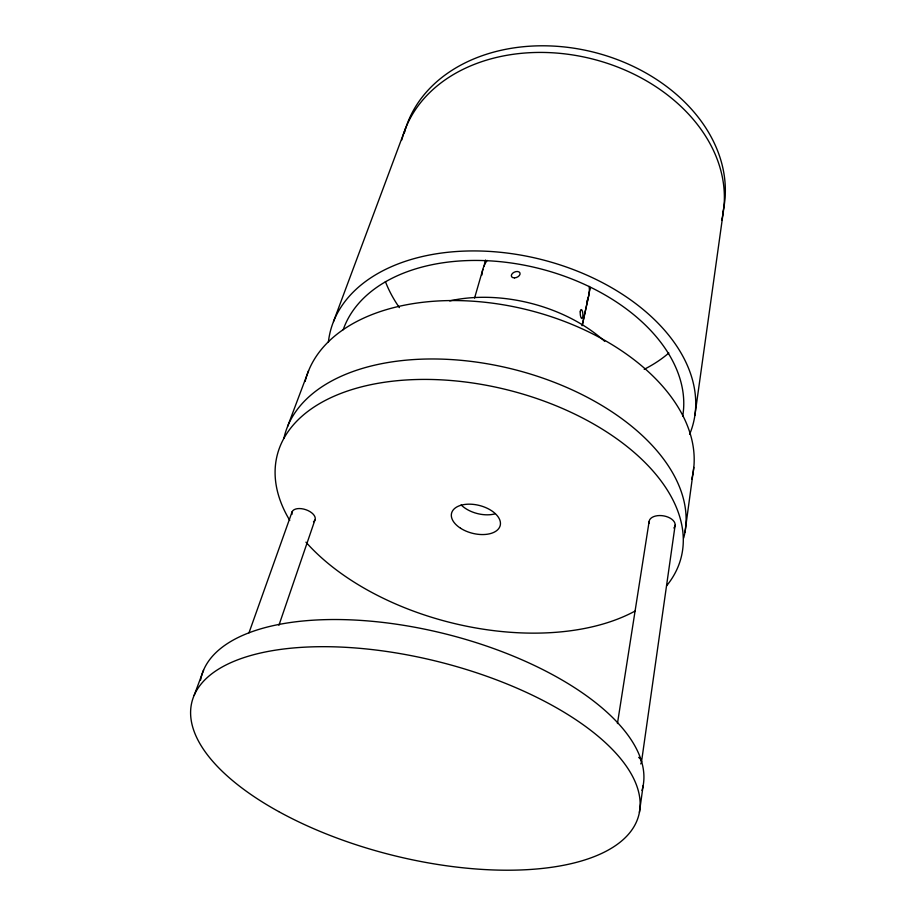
<?xml version="1.0" encoding="UTF-8"?>
<svg xmlns="http://www.w3.org/2000/svg" width="916" height="916" viewBox="0 0 916 916"><rect width="100%" height="100%" fill="white"/><g stroke="black" fill="none" stroke-linecap="round" stroke-linejoin="round"><path stroke-width="1.37" d="M684.962 532.265L693.801 467.412M639.402 812.366L643.135 785.665M694.912 415.223L723.388 211.31M641.486 762.032L675.138 525.189M617.441 723.548L649.078 521.788M582.141 325.73L589.091 293.773M582.255 325.237L588.29 297.471M474.568 298.043L482.858 269.373M278.922 625.284L314.898 520.128M248.98 632.83L292.147 511.723M194.146 695.381L203.604 670.031M333.504 321.562L405.467 128.583M287.59 426.467L308.6 370.705M328.397 342.069A187.219 121.462 14.2 0 1 542.272 259.732A187.219 121.462 14.2 0 1 689.599 434.379M343.202 329.737A175.403 113.721 14.2 0 1 539.822 268.663A175.403 113.721 14.2 0 1 682.672 416.288M401.803 139.919A164.903 125.526 14.2 0 1 591.965 58.864A164.903 125.526 14.2 0 1 721.671 220.184M668.84 353.004A163.495 116.481 14.2 0 1 644.2 369.297M399.399 307.616A163.495 116.481 14.2 0 1 385.396 281.578M404.219 133.415A164.147 125.572 14.2 0 1 593.11 52.04A164.147 125.572 14.2 0 1 722.827 212.478M589.16 286.376A54.559 38.495 14.2 0 1 586.961 301.101M481.942 274.995A54.559 38.495 14.2 0 1 487.14 260.407M590.534 287.418A54.307 38.552 14.2 0 1 588.622 293.498M484.198 266.258A54.307 38.552 14.2 0 1 485.595 260.041M291.975 514.368A12.148 6.595 18.3 0 1 305.841 509.697A12.148 6.595 18.3 0 1 313.49 521.754M200.604 680.038A227.569 101.516 14.2 0 1 445.474 633.918A227.569 101.516 14.2 0 1 641.979 790.462M638.681 757.349A14.874 6.778 10.5 0 1 640.719 763.898M649.204 523.208A13.156 7.694 9.1 0 1 664.077 515.96A13.156 7.694 9.1 0 1 673.867 528.017M283.903 438.34A206.02 120.775 14.2 0 1 512.616 369.114A206.02 120.775 14.2 0 1 683.68 538.001M305.12 381.457A199.367 123.328 14.2 0 1 528.75 310.146A199.367 123.328 14.2 0 1 691.695 479.183M289.765 520.38A208.344 119.778 14.2 0 1 481.747 384.445A208.344 119.778 14.2 0 1 666.653 585.736M634.948 611.132A208.344 119.778 14.2 0 1 305.944 542.169M494.72 513.945A24.812 14.45 14.2 0 1 461.16 504.945M449.722 300.895A128.355 83.035 14.2 0 1 604.72 341.347M514.529 277.869A4.58 2.885 -22.3 0 0 519.956 272.945A4.58 2.885 -22.3 0 0 512.651 273.231A4.58 2.885 -22.3 0 0 514.529 277.869M580.252 311.818A4.511 1.317 85.5 0 0 581.912 318.493A4.511 1.317 85.5 0 0 582.519 311.68A4.511 1.317 85.5 0 0 580.252 311.818M278.636 811.553A230.489 99.443 14.2 0 0 638.246 817.061A230.489 99.443 14.2 0 0 329.256 646.73A230.489 99.443 14.2 0 0 278.636 811.553M460.542 528.234A25.087 14.335 14.2 0 0 500.182 525.612A25.087 14.335 14.2 0 0 466.92 504.247A25.087 14.335 14.2 0 0 460.542 528.234"/></g></svg>
